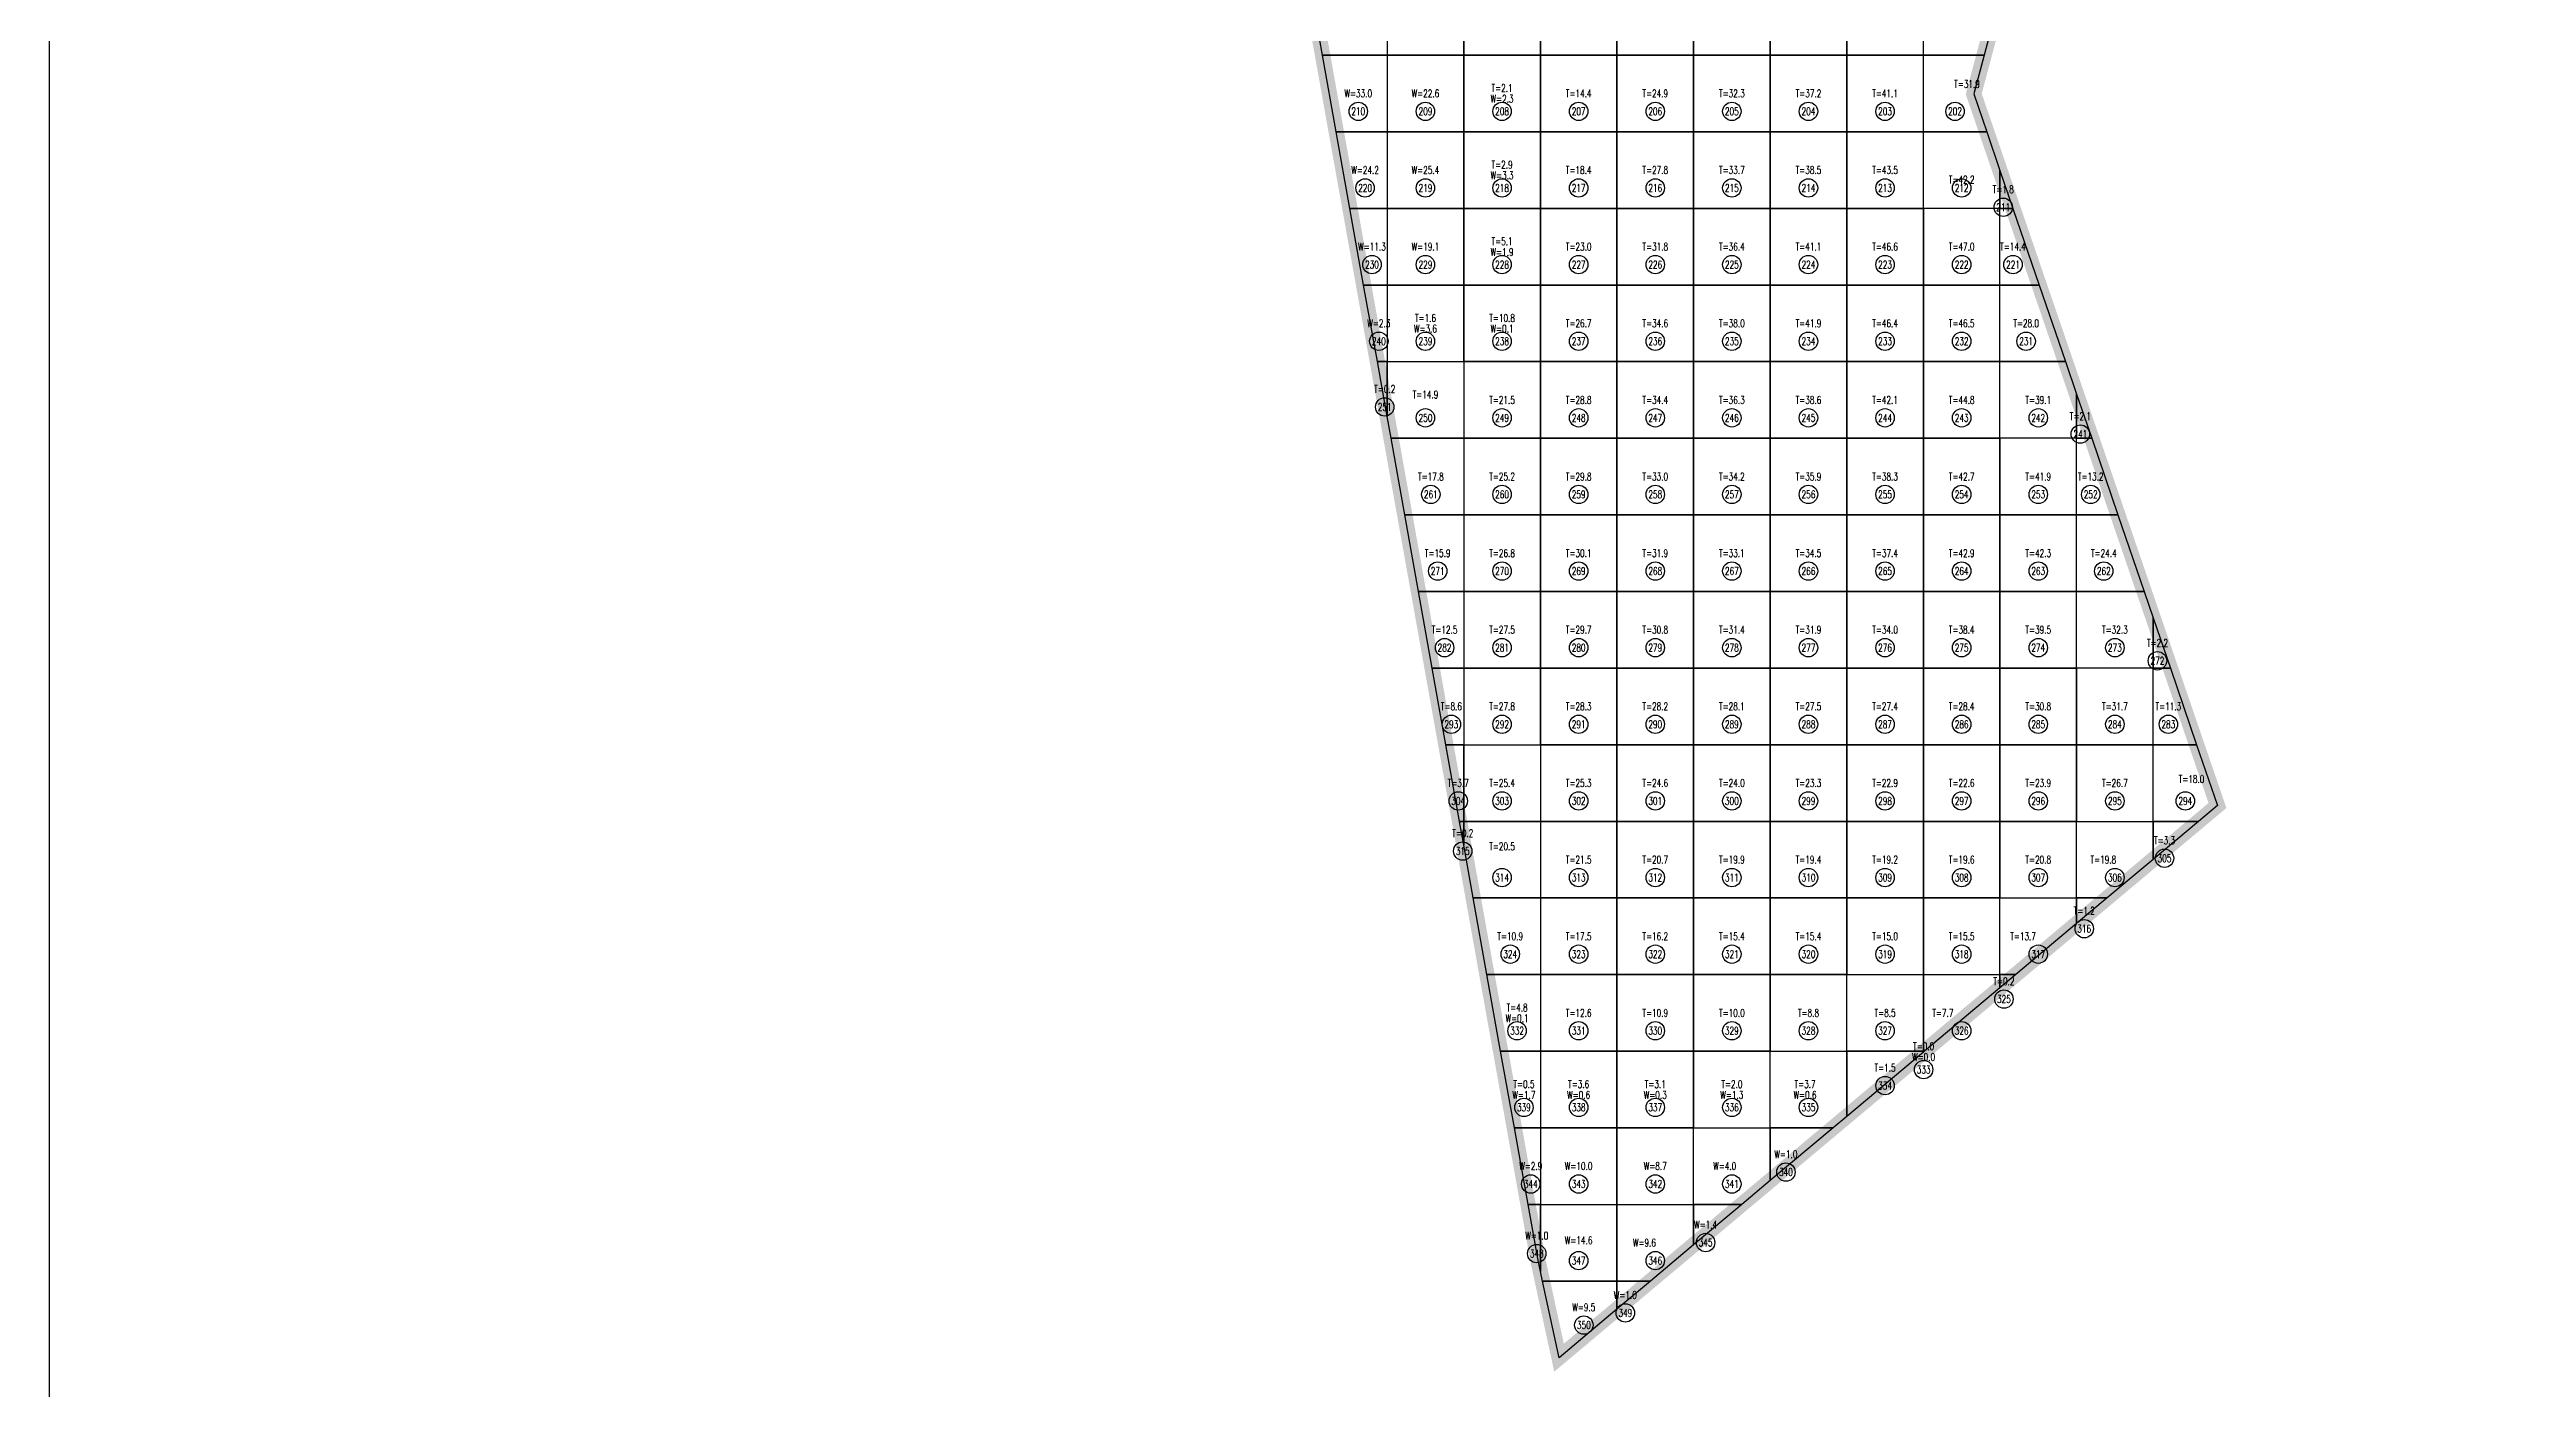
# Model space of a CAD drawing. Extents: x 4283 to 40403, y 1134 to 1764.
# Drawn here: x 18362 to 18447.1, y 1572.9 to 1618.9 of the extents above; entities that cross this region are included whole.
import ezdxf
from ezdxf.enums import TextEntityAlignment as Align

# ---------------------------------------------------------------- set-up
doc = ezdxf.new("R2010")
doc.units = 0
for name, color, linetype in [('tdz_22-1方格网', 2, 'Continuous'), ('tdz_22-1方格网计算', 7, 'Continuous'), ('tdz_土方计算图', 7, 'Continuous'), ('tdz_格田', 6, 'Continuous')]:
    doc.layers.add(name, color=color, linetype=linetype)
doc.styles.add('GLandNum', font='txt_____.ttf', dxfattribs={"width": 0.7, "height": 0.5})

msp = doc.modelspace()

# ---------------------------------------------------------------- linework, layer by layer
at = {"layer": 'tdz_22-1方格网', "linetype": 'Continuous'}
for points in [[(18405.312, 1621.031, 1793.151), (18405.312, 1621.357, 1793.144), (18407.944, 1621.357, 1792.491), (18407.944, 1618.726, 1792.714), (18405.725, 1618.726, 1793.158)], [(18407.944, 1621.357, 1792.491), (18407.944, 1618.726, 1792.714), (18410.576, 1618.726, 1791.987), (18410.576, 1621.357, 1791.901)], [(18410.576, 1621.357, 1791.901), (18410.576, 1618.726, 1791.987), (18413.207, 1618.726, 1791.586), (18413.207, 1621.357, 1791.517)], [(18413.207, 1621.357, 1791.517), (18413.207, 1618.726, 1791.586), (18415.839, 1618.726, 1791.202), (18415.839, 1621.357, 1791.187)], [(18415.839, 1621.357, 1791.187), (18415.839, 1618.726, 1791.202), (18418.47, 1618.726, 1790.857), (18418.47, 1621.357, 1790.902)], [(18418.47, 1621.357, 1790.902), (18418.47, 1618.726, 1790.857), (18421.102, 1618.726, 1790.584), (18421.102, 1621.357, 1790.647)], [(18421.102, 1621.357, 1790.647), (18421.102, 1618.726, 1790.584), (18423.734, 1618.726, 1790.392), (18423.734, 1621.357, 1790.392)], [(18423.734, 1621.357, 1790.392), (18423.734, 1618.726, 1790.392), (18426.365, 1618.726, 1790.151), (18426.365, 1621.357, 1790.212)], [(18428.451, 1618.726, 1790.033), (18426.365, 1618.726, 1790.151), (18426.365, 1621.357, 1790.212), (18428.997, 1621.357, 1790.118), (18428.997, 1620.771, 1790.097)], [(18405.725, 1618.726, 1793.158), (18407.944, 1618.726, 1792.714), (18407.944, 1616.094, 1792.831), (18406.195, 1616.094, 1793.158)], [(18407.944, 1618.726, 1792.714), (18407.944, 1616.094, 1792.831), (18410.576, 1616.094, 1792.132), (18410.576, 1618.726, 1791.987)], [(18410.576, 1618.726, 1791.987), (18410.576, 1616.094, 1792.132), (18413.207, 1616.094, 1791.533), (18413.207, 1618.726, 1791.586)], [(18413.207, 1618.726, 1791.586), (18413.207, 1616.094, 1791.533), (18415.839, 1616.094, 1791.131), (18415.839, 1618.726, 1791.202)], [(18415.839, 1618.726, 1791.202), (18415.839, 1616.094, 1791.131), (18418.47, 1616.094, 1790.831), (18418.47, 1618.726, 1790.857)], [(18418.47, 1618.726, 1790.857), (18418.47, 1616.094, 1790.831), (18421.102, 1616.094, 1790.576), (18421.102, 1618.726, 1790.584)], [(18421.102, 1618.726, 1790.584), (18421.102, 1616.094, 1790.576), (18423.734, 1616.094, 1790.336), (18423.734, 1618.726, 1790.392)], [(18423.734, 1618.726, 1790.392), (18423.734, 1616.094, 1790.336), (18426.365, 1616.094, 1790.133), (18426.365, 1618.726, 1790.151)], [(18426.365, 1618.726, 1790.151), (18428.451, 1618.726, 1790.033), (18428.096, 1617.394, 1789.991), (18428.542, 1616.094, 1789.995), (18426.365, 1616.094, 1790.133)], [(18406.195, 1616.094, 1793.158), (18407.944, 1616.094, 1792.831), (18407.944, 1613.462, 1792.796), (18406.666, 1613.462, 1792.839)], [(18407.944, 1616.094, 1792.831), (18407.944, 1613.462, 1792.796), (18410.576, 1613.462, 1792.158), (18410.576, 1616.094, 1792.132)], [(18410.576, 1616.094, 1792.132), (18410.576, 1613.462, 1792.158), (18413.207, 1613.462, 1791.434), (18413.207, 1616.094, 1791.533)], [(18413.207, 1616.094, 1791.533), (18413.207, 1613.462, 1791.434), (18415.839, 1613.462, 1791.036), (18415.839, 1616.094, 1791.131)], [(18415.839, 1616.094, 1791.131), (18415.839, 1613.462, 1791.036), (18418.47, 1613.462, 1790.797), (18418.47, 1616.094, 1790.831)], [(18418.47, 1616.094, 1790.831), (18418.47, 1613.462, 1790.797), (18421.102, 1613.462, 1790.546), (18421.102, 1616.094, 1790.576)], [(18421.102, 1616.094, 1790.576), (18421.102, 1613.462, 1790.546), (18423.734, 1613.462, 1790.343), (18423.734, 1616.094, 1790.336)], [(18423.734, 1616.094, 1790.336), (18423.734, 1613.462, 1790.343), (18426.365, 1613.462, 1790.02), (18426.365, 1616.094, 1790.133)], [(18428.997, 1614.766, 1790), (18428.997, 1613.462, 1789.993), (18426.365, 1613.462, 1790.02), (18426.365, 1616.094, 1790.133), (18428.542, 1616.094, 1789.995)], [(18429.443, 1613.462, 1790.004), (18428.997, 1613.462, 1789.993), (18428.997, 1614.766, 1790)], [(18406.666, 1613.462, 1792.839), (18407.944, 1613.462, 1792.796), (18407.944, 1610.831, 1792.416), (18407.136, 1610.831, 1792.442)], [(18407.944, 1613.462, 1792.796), (18407.944, 1610.831, 1792.416), (18410.576, 1610.831, 1792.032), (18410.576, 1613.462, 1792.158)], [(18410.576, 1613.462, 1792.158), (18410.576, 1610.831, 1792.032), (18413.207, 1610.831, 1791.363), (18413.207, 1613.462, 1791.434)], [(18413.207, 1613.462, 1791.434), (18413.207, 1610.831, 1791.363), (18415.839, 1610.831, 1790.932), (18415.839, 1613.462, 1791.036)], [(18415.839, 1613.462, 1791.036), (18415.839, 1610.831, 1790.932), (18418.47, 1610.831, 1790.712), (18418.47, 1613.462, 1790.797)], [(18418.47, 1613.462, 1790.797), (18418.47, 1610.831, 1790.712), (18421.102, 1610.831, 1790.484), (18421.102, 1613.462, 1790.546)], [(18421.102, 1613.462, 1790.546), (18421.102, 1610.831, 1790.484), (18423.734, 1610.831, 1790.225), (18423.734, 1613.462, 1790.343)], [(18423.734, 1613.462, 1790.343), (18423.734, 1610.831, 1790.225), (18426.365, 1610.831, 1790.001), (18426.365, 1613.462, 1790.02)], [(18426.365, 1613.462, 1790.02), (18426.365, 1610.831, 1790.001), (18428.997, 1610.831, 1789.995), (18428.997, 1613.462, 1789.993)], [(18428.997, 1613.462, 1789.993), (18429.443, 1613.462, 1790.004), (18430.345, 1610.831, 1790.013), (18428.997, 1610.831, 1789.995)], [(18407.136, 1610.831, 1792.442), (18407.944, 1610.831, 1792.416), (18407.944, 1608.199, 1792.035), (18407.607, 1608.199, 1792.044)], [(18407.944, 1610.831, 1792.416), (18407.944, 1608.199, 1792.035), (18410.576, 1608.199, 1791.578), (18410.576, 1610.831, 1792.032)], [(18410.576, 1610.831, 1792.032), (18410.576, 1608.199, 1791.578), (18413.207, 1608.199, 1791.256), (18413.207, 1610.831, 1791.363)], [(18413.207, 1610.831, 1791.363), (18413.207, 1608.199, 1791.256), (18415.839, 1608.199, 1790.923), (18415.839, 1610.831, 1790.932)], [(18415.839, 1610.831, 1790.932), (18415.839, 1608.199, 1790.923), (18418.47, 1608.199, 1790.697), (18418.47, 1610.831, 1790.712)], [(18418.47, 1610.831, 1790.712), (18418.47, 1608.199, 1790.697), (18421.102, 1608.199, 1790.535), (18421.102, 1610.831, 1790.484)], [(18421.102, 1610.831, 1790.484), (18421.102, 1608.199, 1790.535), (18423.734, 1608.199, 1790.311), (18423.734, 1610.831, 1790.225)], [(18423.734, 1610.831, 1790.225), (18423.734, 1608.199, 1790.311), (18426.365, 1608.199, 1790.091), (18426.365, 1610.831, 1790.001)], [(18426.365, 1610.831, 1790.001), (18426.365, 1608.199, 1790.091), (18428.997, 1608.199, 1789.983), (18428.997, 1610.831, 1789.995)], [(18428.997, 1610.831, 1789.995), (18430.345, 1610.831, 1790.013), (18431.247, 1608.199, 1790.022), (18428.997, 1608.199, 1789.983)], [(18407.607, 1608.199, 1792.044), (18407.944, 1608.199, 1792.035), (18407.944, 1606.314, 1791.76)], [(18407.944, 1606.314, 1791.76), (18407.944, 1608.199, 1792.035), (18410.576, 1608.199, 1791.578), (18410.576, 1605.568, 1791.426), (18408.078, 1605.568, 1791.647)], [(18410.576, 1608.199, 1791.578), (18410.576, 1605.568, 1791.426), (18413.207, 1605.568, 1791.221), (18413.207, 1608.199, 1791.256)], [(18413.207, 1608.199, 1791.256), (18413.207, 1605.568, 1791.221), (18415.839, 1605.568, 1790.92), (18415.839, 1608.199, 1790.923)], [(18415.839, 1608.199, 1790.923), (18415.839, 1605.568, 1790.92), (18418.47, 1605.568, 1790.758), (18418.47, 1608.199, 1790.697)], [(18418.47, 1608.199, 1790.697), (18418.47, 1605.568, 1790.758), (18421.102, 1605.568, 1790.597), (18421.102, 1608.199, 1790.535)], [(18421.102, 1608.199, 1790.535), (18421.102, 1605.568, 1790.597), (18423.734, 1605.568, 1790.408), (18423.734, 1608.199, 1790.311)], [(18423.734, 1608.199, 1790.311), (18423.734, 1605.568, 1790.408), (18426.365, 1605.568, 1790.202), (18426.365, 1608.199, 1790.091)], [(18426.365, 1608.199, 1790.091), (18426.365, 1605.568, 1790.202), (18428.997, 1605.568, 1789.959), (18428.997, 1608.199, 1789.983)], [(18431.628, 1607.085, 1790.025), (18431.628, 1605.568, 1790.003), (18428.997, 1605.568, 1789.959), (18428.997, 1608.199, 1789.983), (18431.247, 1608.199, 1790.022)], [(18432.148, 1605.568, 1790.03), (18431.628, 1605.568, 1790.003), (18431.628, 1607.085, 1790.025)], [(18408.078, 1605.568, 1791.647), (18410.576, 1605.568, 1791.426), (18410.576, 1602.936, 1791.387), (18408.548, 1602.936, 1791.534)], [(18410.576, 1605.568, 1791.426), (18410.576, 1602.936, 1791.387), (18413.207, 1602.936, 1791.152), (18413.207, 1605.568, 1791.221)], [(18413.207, 1605.568, 1791.221), (18413.207, 1602.936, 1791.152), (18415.839, 1602.936, 1790.962), (18415.839, 1605.568, 1790.92)], [(18415.839, 1605.568, 1790.92), (18415.839, 1602.936, 1790.962), (18418.47, 1602.936, 1790.799), (18418.47, 1605.568, 1790.758)], [(18418.47, 1605.568, 1790.758), (18418.47, 1602.936, 1790.799), (18421.102, 1602.936, 1790.632), (18421.102, 1605.568, 1790.597)], [(18421.102, 1605.568, 1790.597), (18421.102, 1602.936, 1790.632), (18423.734, 1602.936, 1790.46), (18423.734, 1605.568, 1790.408)], [(18423.734, 1605.568, 1790.408), (18423.734, 1602.936, 1790.46), (18426.365, 1602.936, 1790.277), (18426.365, 1605.568, 1790.202)], [(18426.365, 1605.568, 1790.202), (18426.365, 1602.936, 1790.277), (18428.997, 1602.936, 1789.994), (18428.997, 1605.568, 1789.959)], [(18428.997, 1605.568, 1789.959), (18428.997, 1602.936, 1789.994), (18431.628, 1602.936, 1789.998), (18431.628, 1605.568, 1790.003)], [(18431.628, 1605.568, 1790.003), (18432.148, 1605.568, 1790.03), (18433.05, 1602.936, 1790.039), (18431.628, 1602.936, 1789.998)], [(18408.548, 1602.936, 1791.534), (18410.576, 1602.936, 1791.387), (18410.576, 1600.304, 1791.369), (18409.019, 1600.304, 1791.479)], [(18410.576, 1602.936, 1791.387), (18410.576, 1600.304, 1791.369), (18413.207, 1600.304, 1791.166), (18413.207, 1602.936, 1791.152)], [(18413.207, 1602.936, 1791.152), (18413.207, 1600.304, 1791.166), (18415.839, 1600.304, 1790.971), (18415.839, 1602.936, 1790.962)], [(18415.839, 1602.936, 1790.962), (18415.839, 1600.304, 1790.971), (18418.47, 1600.304, 1790.814), (18418.47, 1602.936, 1790.799)], [(18418.47, 1602.936, 1790.799), (18418.47, 1600.304, 1790.814), (18421.102, 1600.304, 1790.656), (18421.102, 1602.936, 1790.632)], [(18421.102, 1602.936, 1790.632), (18421.102, 1600.304, 1790.656), (18423.734, 1600.304, 1790.487), (18423.734, 1602.936, 1790.46)], [(18423.734, 1602.936, 1790.46), (18423.734, 1600.304, 1790.487), (18426.365, 1600.304, 1790.218), (18426.365, 1602.936, 1790.277)], [(18426.365, 1602.936, 1790.277), (18426.365, 1600.304, 1790.218), (18428.997, 1600.304, 1789.948), (18428.997, 1602.936, 1789.994)], [(18428.997, 1602.936, 1789.994), (18428.997, 1600.304, 1789.948), (18431.628, 1600.304, 1790), (18431.628, 1602.936, 1789.998)], [(18431.628, 1602.936, 1789.998), (18433.05, 1602.936, 1790.039), (18433.951, 1600.304, 1790.047), (18431.628, 1600.304, 1790)], [(18409.019, 1600.304, 1791.479), (18410.576, 1600.304, 1791.369), (18410.576, 1597.673, 1791.351), (18409.489, 1597.673, 1791.425)], [(18410.576, 1600.304, 1791.369), (18410.576, 1597.673, 1791.351), (18413.207, 1597.673, 1791.149), (18413.207, 1600.304, 1791.166)], [(18413.207, 1600.304, 1791.166), (18413.207, 1597.673, 1791.149), (18415.839, 1597.673, 1791.013), (18415.839, 1600.304, 1790.971)], [(18415.839, 1600.304, 1790.971), (18415.839, 1597.673, 1791.013), (18418.47, 1597.673, 1790.866), (18418.47, 1600.304, 1790.814)], [(18418.47, 1600.304, 1790.814), (18418.47, 1597.673, 1790.866), (18421.102, 1597.673, 1790.727), (18421.102, 1600.304, 1790.656)], [(18421.102, 1600.304, 1790.656), (18421.102, 1597.673, 1790.727), (18423.734, 1597.673, 1790.607), (18423.734, 1600.304, 1790.487)], [(18423.734, 1600.304, 1790.487), (18423.734, 1597.673, 1790.607), (18426.365, 1597.673, 1790.439), (18426.365, 1600.304, 1790.218)], [(18426.365, 1600.304, 1790.218), (18426.365, 1597.673, 1790.439), (18428.997, 1597.673, 1790.225), (18428.997, 1600.304, 1789.948)], [(18428.997, 1600.304, 1789.948), (18428.997, 1597.673, 1790.225), (18431.628, 1597.673, 1790.022), (18431.628, 1600.304, 1790)], [(18434.26, 1599.404, 1790.051), (18434.26, 1597.673, 1790.025), (18431.628, 1597.673, 1790.022), (18431.628, 1600.304, 1790), (18433.951, 1600.304, 1790.047)], [(18434.853, 1597.673, 1790.056), (18434.26, 1597.673, 1790.025), (18434.26, 1599.404, 1790.051)], [(18409.489, 1597.673, 1791.425), (18410.576, 1597.673, 1791.351), (18410.576, 1595.041, 1791.333), (18409.96, 1595.041, 1791.371)], [(18410.576, 1597.673, 1791.351), (18410.576, 1595.041, 1791.333), (18413.207, 1595.041, 1791.198), (18413.207, 1597.673, 1791.149)], [(18413.207, 1597.673, 1791.149), (18413.207, 1595.041, 1791.198), (18415.839, 1595.041, 1791.078), (18415.839, 1597.673, 1791.013)], [(18415.839, 1597.673, 1791.013), (18415.839, 1595.041, 1791.078), (18418.47, 1595.041, 1790.945), (18418.47, 1597.673, 1790.866)], [(18418.47, 1597.673, 1790.866), (18418.47, 1595.041, 1790.945), (18421.102, 1595.041, 1790.825), (18421.102, 1597.673, 1790.727)], [(18421.102, 1597.673, 1790.727), (18421.102, 1595.041, 1790.825), (18423.734, 1595.041, 1790.704), (18423.734, 1597.673, 1790.607)], [(18423.734, 1597.673, 1790.607), (18423.734, 1595.041, 1790.704), (18426.365, 1595.041, 1790.577), (18426.365, 1597.673, 1790.439)], [(18426.365, 1597.673, 1790.439), (18426.365, 1595.041, 1790.577), (18428.997, 1595.041, 1790.449), (18428.997, 1597.673, 1790.225)], [(18428.997, 1597.673, 1790.225), (18428.997, 1595.041, 1790.449), (18431.628, 1595.041, 1790.247), (18431.628, 1597.673, 1790.022)], [(18431.628, 1597.673, 1790.022), (18431.628, 1595.041, 1790.247), (18434.26, 1595.041, 1790.028), (18434.26, 1597.673, 1790.025)], [(18434.26, 1597.673, 1790.025), (18434.853, 1597.673, 1790.056), (18435.754, 1595.041, 1790.065), (18434.26, 1595.041, 1790.028)], [(18409.96, 1595.041, 1791.371), (18410.576, 1595.041, 1791.333), (18410.576, 1592.41, 1791.44), (18410.43, 1592.41, 1791.457)], [(18410.576, 1592.41, 1791.44), (18410.576, 1595.041, 1791.333), (18413.207, 1595.041, 1791.198), (18413.207, 1592.41, 1791.278)], [(18413.207, 1595.041, 1791.198), (18413.207, 1592.41, 1791.278), (18415.839, 1592.41, 1791.157), (18415.839, 1595.041, 1791.078)], [(18415.839, 1595.041, 1791.078), (18415.839, 1592.41, 1791.157), (18418.47, 1592.41, 1791.038), (18418.47, 1595.041, 1790.945)], [(18418.47, 1595.041, 1790.945), (18418.47, 1592.41, 1791.038), (18421.102, 1592.41, 1790.917), (18421.102, 1595.041, 1790.825)], [(18421.102, 1595.041, 1790.825), (18421.102, 1592.41, 1790.917), (18423.734, 1592.41, 1790.79), (18423.734, 1595.041, 1790.704)], [(18423.734, 1595.041, 1790.704), (18423.734, 1592.41, 1790.79), (18426.365, 1592.41, 1790.655), (18426.365, 1595.041, 1790.577)], [(18426.365, 1595.041, 1790.577), (18426.365, 1592.41, 1790.655), (18428.997, 1592.41, 1790.524), (18428.997, 1595.041, 1790.449)], [(18428.997, 1595.041, 1790.449), (18428.997, 1592.41, 1790.524), (18431.628, 1592.41, 1790.323), (18431.628, 1595.041, 1790.247)], [(18431.628, 1595.041, 1790.247), (18431.628, 1592.41, 1790.323), (18434.26, 1592.41, 1790.17), (18434.26, 1595.041, 1790.028)], [(18434.26, 1595.041, 1790.028), (18435.754, 1595.041, 1790.065), (18436.469, 1592.954, 1790.072), (18435.82, 1592.41, 1790.13), (18434.26, 1592.41, 1790.17)], [(18410.43, 1592.41, 1791.457), (18410.576, 1592.41, 1791.44), (18410.576, 1591.597, 1791.505)], [(18410.576, 1591.597, 1791.505), (18410.576, 1592.41, 1791.44), (18413.207, 1592.41, 1791.278), (18413.207, 1589.778, 1791.367), (18410.901, 1589.778, 1791.612)], [(18413.207, 1592.41, 1791.278), (18413.207, 1589.778, 1791.367), (18415.839, 1589.778, 1791.247), (18415.839, 1592.41, 1791.157)], [(18415.839, 1592.41, 1791.157), (18415.839, 1589.778, 1791.247), (18418.47, 1589.778, 1791.128), (18418.47, 1592.41, 1791.038)], [(18418.47, 1592.41, 1791.038), (18418.47, 1589.778, 1791.128), (18421.102, 1589.778, 1791.004), (18421.102, 1592.41, 1790.917)], [(18421.102, 1592.41, 1790.917), (18421.102, 1589.778, 1791.004), (18423.734, 1589.778, 1790.873), (18423.734, 1592.41, 1790.79)], [(18423.734, 1592.41, 1790.79), (18423.734, 1589.778, 1790.873), (18426.365, 1589.778, 1790.742), (18426.365, 1592.41, 1790.655)], [(18426.365, 1592.41, 1790.655), (18426.365, 1589.778, 1790.742), (18428.997, 1589.778, 1790.553), (18428.997, 1592.41, 1790.524)], [(18428.997, 1592.41, 1790.524), (18428.997, 1589.778, 1790.553), (18431.628, 1589.778, 1790.426), (18431.628, 1592.41, 1790.323)], [(18432.681, 1589.778, 1790.412), (18431.628, 1589.778, 1790.426), (18431.628, 1592.41, 1790.323), (18434.26, 1592.41, 1790.17), (18434.26, 1591.102, 1790.271)], [(18434.26, 1592.41, 1790.17), (18435.82, 1592.41, 1790.13), (18434.26, 1591.102, 1790.271)], [(18410.901, 1589.778, 1791.612), (18413.207, 1589.778, 1791.367), (18413.207, 1587.147, 1791.457), (18411.371, 1587.147, 1791.767)], [(18413.207, 1589.778, 1791.367), (18413.207, 1587.147, 1791.457), (18415.839, 1587.147, 1791.338), (18415.839, 1589.778, 1791.247)], [(18415.839, 1589.778, 1791.247), (18415.839, 1587.147, 1791.338), (18418.47, 1587.147, 1791.253), (18418.47, 1589.778, 1791.128)], [(18418.47, 1589.778, 1791.128), (18418.47, 1587.147, 1791.253), (18421.102, 1587.147, 1791.104), (18421.102, 1589.778, 1791.004)], [(18421.102, 1589.778, 1791.004), (18421.102, 1587.147, 1791.104), (18423.734, 1587.147, 1790.964), (18423.734, 1589.778, 1790.873)], [(18423.734, 1589.778, 1790.873), (18423.734, 1587.147, 1790.964), (18426.365, 1587.147, 1790.848), (18426.365, 1589.778, 1790.742)], [(18426.365, 1589.778, 1790.742), (18426.365, 1587.147, 1790.848), (18428.997, 1587.147, 1790.702), (18428.997, 1589.778, 1790.553)], [(18429.542, 1587.147, 1790.694), (18428.997, 1587.147, 1790.702), (18428.997, 1589.778, 1790.553), (18431.628, 1589.778, 1790.426), (18431.628, 1588.896, 1790.507)], [(18431.628, 1589.778, 1790.426), (18432.681, 1589.778, 1790.412), (18431.628, 1588.896, 1790.507)], [(18411.371, 1587.147, 1791.767), (18413.207, 1587.147, 1791.457), (18413.207, 1584.515, 1791.564), (18411.842, 1584.515, 1791.922)], [(18413.207, 1587.147, 1791.457), (18413.207, 1584.515, 1791.564), (18415.839, 1584.515, 1791.478), (18415.839, 1587.147, 1791.338)], [(18415.839, 1587.147, 1791.338), (18415.839, 1584.515, 1791.478), (18418.47, 1584.515, 1791.372), (18418.47, 1587.147, 1791.253)], [(18418.47, 1587.147, 1791.253), (18418.47, 1584.515, 1791.372), (18421.102, 1584.515, 1791.239), (18421.102, 1587.147, 1791.104)], [(18421.102, 1587.147, 1791.104), (18421.102, 1584.515, 1791.239), (18423.734, 1584.515, 1791.211), (18423.734, 1587.147, 1790.964)], [(18423.734, 1584.515, 1791.211), (18423.734, 1587.147, 1790.964), (18426.365, 1587.147, 1790.848), (18426.365, 1584.515, 1790.977)], [(18426.403, 1584.515, 1790.977), (18426.365, 1584.515, 1790.977), (18426.365, 1587.147, 1790.848), (18428.997, 1587.147, 1790.702), (18428.997, 1586.689, 1790.744)], [(18428.997, 1587.147, 1790.702), (18429.542, 1587.147, 1790.694), (18428.997, 1586.689, 1790.744)], [(18411.842, 1584.515, 1791.922), (18413.207, 1584.515, 1791.564), (18413.207, 1581.883, 1791.957), (18412.313, 1581.883, 1792.076)], [(18413.207, 1584.515, 1791.564), (18413.207, 1581.883, 1791.957), (18415.839, 1581.883, 1791.694), (18415.839, 1584.515, 1791.478)], [(18415.839, 1584.515, 1791.478), (18415.839, 1581.883, 1791.694), (18418.47, 1581.883, 1791.597), (18418.47, 1584.515, 1791.372)], [(18418.47, 1584.515, 1791.372), (18418.47, 1581.883, 1791.597), (18421.102, 1581.883, 1791.572), (18421.102, 1584.515, 1791.239)], [(18423.264, 1581.883, 1791.259), (18421.102, 1581.883, 1791.572), (18421.102, 1584.515, 1791.239), (18423.734, 1584.515, 1791.211), (18423.734, 1582.277, 1791.217)], [(18423.734, 1582.277, 1791.217), (18423.734, 1584.515, 1791.211), (18426.365, 1584.515, 1790.977), (18426.365, 1584.483, 1790.98)], [(18426.365, 1584.515, 1790.977), (18426.403, 1584.515, 1790.977), (18426.365, 1584.483, 1790.98)], [(18412.313, 1581.883, 1792.076), (18413.207, 1581.883, 1791.957), (18413.207, 1579.252, 1792.105), (18412.783, 1579.252, 1792.105)], [(18413.207, 1581.883, 1791.957), (18413.207, 1579.252, 1792.105), (18415.839, 1579.252, 1792.03), (18415.839, 1581.883, 1791.694)], [(18415.839, 1581.883, 1791.694), (18415.839, 1579.252, 1792.03), (18418.47, 1579.252, 1791.808), (18418.47, 1581.883, 1791.597)], [(18420.126, 1579.252, 1791.541), (18418.47, 1579.252, 1791.808), (18418.47, 1581.883, 1791.597), (18421.102, 1581.883, 1791.572), (18421.102, 1580.07, 1791.453)], [(18421.102, 1581.883, 1791.572), (18423.264, 1581.883, 1791.259), (18421.102, 1580.07, 1791.453)], [(18412.783, 1579.252, 1792.105), (18413.207, 1579.252, 1792.105), (18413.207, 1576.947, 1792.105), (18413.139, 1577.264, 1792.105)], [(18413.207, 1576.947, 1792.105), (18413.207, 1579.252, 1792.105), (18415.839, 1579.252, 1792.03), (18415.839, 1576.62, 1792.041), (18413.278, 1576.62, 1792.105)], [(18416.987, 1576.62, 1791.823), (18415.839, 1576.62, 1792.041), (18415.839, 1579.252, 1792.03), (18418.47, 1579.252, 1791.808), (18418.47, 1577.864, 1791.689)], [(18418.47, 1579.252, 1791.808), (18420.126, 1579.252, 1791.541), (18418.47, 1577.864, 1791.689)], [(18413.278, 1576.62, 1792.105), (18415.839, 1576.62, 1792.041), (18415.839, 1575.658, 1791.926), (18413.848, 1573.989, 1792.105)], [(18415.839, 1576.62, 1792.041), (18416.987, 1576.62, 1791.823), (18415.839, 1575.658, 1791.926)]]:
    msp.add_polyline3d(points, close=True, dxfattribs=at)
at = {"layer": 'tdz_22-1方格网计算', "color": 7, "linetype": 'Continuous'}
for centre in [(18406.952, 1616.796), (18409.26, 1616.796), (18411.891, 1616.796), (18414.523, 1616.796), (18417.155, 1616.796), (18419.786, 1616.796), (18422.418, 1616.796), (18425.049, 1616.796), (18427.453, 1616.796), (18407.187, 1614.164), (18409.26, 1614.164), (18411.891, 1614.164), (18414.523, 1614.164), (18417.155, 1614.164), (18419.786, 1614.164), (18422.418, 1614.164), (18425.049, 1614.164), (18427.681, 1614.164), (18429.108, 1613.5), (18407.423, 1611.533), (18409.26, 1611.533), (18411.891, 1611.533), (18414.523, 1611.533), (18417.155, 1611.533), (18419.786, 1611.533), (18422.418, 1611.533), (18425.049, 1611.533), (18427.681, 1611.533), (18429.445, 1611.533), (18407.658, 1608.901), (18409.26, 1608.901), (18411.891, 1608.901), (18414.523, 1608.901), (18417.155, 1608.901), (18419.786, 1608.901), (18422.418, 1608.901), (18425.049, 1608.901), (18427.681, 1608.901), (18429.896, 1608.901), (18407.86, 1606.643), (18409.26, 1606.269), (18411.891, 1606.269), (18414.523, 1606.269), (18417.155, 1606.269), (18419.786, 1606.269), (18422.418, 1606.269), (18425.049, 1606.269), (18427.681, 1606.269), (18430.312, 1606.269), (18431.758, 1605.712), (18409.444, 1603.638), (18411.891, 1603.638), (18414.523, 1603.638), (18417.155, 1603.638), (18419.786, 1603.638), (18422.418, 1603.638), (18425.049, 1603.638), (18427.681, 1603.638), (18430.312, 1603.638), (18432.114, 1603.638), (18409.68, 1601.006), (18411.891, 1601.006), (18414.523, 1601.006), (18417.155, 1601.006), (18419.786, 1601.006), (18422.418, 1601.006), (18425.049, 1601.006), (18427.681, 1601.006), (18430.312, 1601.006), (18432.564, 1601.006), (18409.915, 1598.375), (18411.891, 1598.375), (18414.523, 1598.375), (18417.155, 1598.375), (18419.786, 1598.375), (18422.418, 1598.375), (18425.049, 1598.375), (18427.681, 1598.375), (18430.312, 1598.375), (18432.944, 1598.375), (18434.408, 1597.924), (18410.15, 1595.743), (18411.891, 1595.743), (18414.523, 1595.743), (18417.155, 1595.743), (18419.786, 1595.743), (18422.418, 1595.743), (18425.049, 1595.743), (18427.681, 1595.743), (18430.312, 1595.743), (18432.944, 1595.743), (18434.782, 1595.743), (18410.385, 1593.111), (18411.891, 1593.111), (18414.523, 1593.111), (18417.155, 1593.111), (18419.786, 1593.111), (18422.418, 1593.111), (18425.049, 1593.111), (18427.681, 1593.111), (18430.312, 1593.111), (18432.944, 1593.111), (18435.365, 1593.111), (18410.539, 1591.389), (18434.65, 1591.142), (18411.891, 1590.48), (18414.523, 1590.48), (18417.155, 1590.48), (18419.786, 1590.48), (18422.418, 1590.48), (18425.049, 1590.48), (18427.681, 1590.48), (18430.312, 1590.48), (18432.944, 1590.48), (18431.891, 1588.723), (18412.172, 1587.848), (18414.523, 1587.848), (18417.155, 1587.848), (18419.786, 1587.848), (18422.418, 1587.848), (18425.049, 1587.848), (18427.681, 1587.848), (18430.312, 1587.848), (18429.133, 1586.304), (18412.407, 1585.217), (18414.523, 1585.217), (18417.155, 1585.217), (18419.786, 1585.217), (18422.418, 1585.217), (18425.049, 1585.217), (18427.681, 1585.217), (18425.049, 1583.333), (18426.375, 1583.885), (18412.642, 1582.585), (18414.523, 1582.585), (18417.155, 1582.585), (18419.786, 1582.585), (18422.418, 1582.585), (18412.878, 1579.954), (18414.523, 1579.954), (18417.155, 1579.954), (18419.786, 1579.954), (18421.643, 1580.363), (18413.084, 1577.565), (18418.884, 1577.944), (18414.523, 1577.322), (18417.155, 1577.322), (18414.701, 1575.108), (18416.126, 1575.525)]:
    msp.add_circle(centre, 0.316, dxfattribs=at)
at = {"layer": 'tdz_土方计算图', "linetype": 'Continuous'}
msp.add_lwpolyline([(18361.99, 1512.357), (18361.99, 1512.357), (18361.99, 1672.357), (18361.99, 1672.357)], dxfattribs=at)
at = {"layer": 'tdz_格田', "linetype": 'Continuous', "lineweight": 60, "const_width": 0.526}
msp.add_lwpolyline([(18413.139, 1577.264), (18402.681, 1635.747), (18414.733, 1641.322), (18416.427, 1646.399), (18437.258, 1670.726), (18451.299, 1654.559), (18433.312, 1636.96), (18428.096, 1617.394), (18436.469, 1592.954), (18413.848, 1573.989), (18413.139, 1577.264)], close=True, dxfattribs=at)

# ---------------------------------------------------------------- texts
at = {"layer": 'tdz_22-1方格网计算', "color": 2, "linetype": 'Continuous', "style": 'GLandNum', "width": 0.7}
for s, p in [('T=2.1', (18411.891, 1617.594)), ('T=31.9', (18427.864, 1617.735)), ('T=14.4', (18414.523, 1617.41)), ('T=24.9', (18417.155, 1617.41)), ('T=32.3', (18419.786, 1617.41)), ('T=37.2', (18422.418, 1617.41)), ('T=41.1', (18425.049, 1617.41)), ('T=2.9', (18411.891, 1614.962)), ('T=18.4', (18414.523, 1614.778)), ('T=27.8', (18417.155, 1614.778)), ('T=33.7', (18419.786, 1614.778)), ('T=38.5', (18422.418, 1614.778)), ('T=43.5', (18425.049, 1614.778)), ('T=42.2', (18427.681, 1614.446)), ('T=1.8', (18429.108, 1614.114)), ('T=5.1', (18411.891, 1612.331)), ('T=23.0', (18414.523, 1612.147)), ('T=31.8', (18417.155, 1612.147)), ('T=36.4', (18419.786, 1612.147)), ('T=41.1', (18422.418, 1612.147)), ('T=46.6', (18425.049, 1612.147)), ('T=47.0', (18427.681, 1612.147)), ('T=14.4', (18429.445, 1612.147)), ('T=1.6', (18409.26, 1609.699)), ('T=10.8', (18411.891, 1609.699)), ('T=26.7', (18414.523, 1609.515)), ('T=34.6', (18417.155, 1609.515)), ('T=38.0', (18419.786, 1609.515)), ('T=41.9', (18422.418, 1609.515)), ('T=46.4', (18425.049, 1609.515)), ('T=46.5', (18427.681, 1609.515)), ('T=28.0', (18429.896, 1609.515)), ('T=0.2', (18407.86, 1607.257)), ('T=14.9', (18409.26, 1607.07)), ('T=21.5', (18411.891, 1606.883)), ('T=28.8', (18414.523, 1606.883)), ('T=34.4', (18417.155, 1606.883)), ('T=36.3', (18419.786, 1606.883)), ('T=38.6', (18422.418, 1606.883)), ('T=42.1', (18425.049, 1606.883)), ('T=44.8', (18427.681, 1606.883)), ('T=39.1', (18430.312, 1606.883)), ('T=2.1', (18431.758, 1606.326)), ('T=17.8', (18409.444, 1604.252)), ('T=25.2', (18411.891, 1604.252)), ('T=29.8', (18414.523, 1604.252)), ('T=33.0', (18417.155, 1604.252)), ('T=34.2', (18419.786, 1604.252)), ('T=35.9', (18422.418, 1604.252)), ('T=38.3', (18425.049, 1604.252)), ('T=42.7', (18427.681, 1604.252)), ('T=41.9', (18430.312, 1604.252)), ('T=13.2', (18432.114, 1604.252)), ('T=15.9', (18409.68, 1601.62)), ('T=26.8', (18411.891, 1601.62)), ('T=30.1', (18414.523, 1601.62)), ('T=31.9', (18417.155, 1601.62)), ('T=33.1', (18419.786, 1601.62)), ('T=34.5', (18422.418, 1601.62)), ('T=37.4', (18425.049, 1601.62)), ('T=42.9', (18427.681, 1601.62)), ('T=42.3', (18430.312, 1601.62)), ('T=24.4', (18432.564, 1601.62)), ('T=12.5', (18409.915, 1598.989)), ('T=27.5', (18411.891, 1598.989)), ('T=29.7', (18414.523, 1598.989)), ('T=30.8', (18417.155, 1598.989)), ('T=31.4', (18419.786, 1598.989)), ('T=31.9', (18422.418, 1598.989)), ('T=34.0', (18425.049, 1598.989)), ('T=38.4', (18427.681, 1598.989)), ('T=39.5', (18430.312, 1598.989)), ('T=32.3', (18432.944, 1598.989)), ('T=2.2', (18434.408, 1598.538)), ('T=8.6', (18410.15, 1596.357)), ('T=27.8', (18411.891, 1596.357)), ('T=28.3', (18414.523, 1596.357)), ('T=28.2', (18417.155, 1596.357)), ('T=28.1', (18419.786, 1596.357)), ('T=27.5', (18422.418, 1596.357)), ('T=27.4', (18425.049, 1596.357)), ('T=28.4', (18427.681, 1596.357)), ('T=30.8', (18430.312, 1596.357)), ('T=31.7', (18432.944, 1596.357)), ('T=11.3', (18434.782, 1596.357)), ('T=3.7', (18410.385, 1593.726)), ('T=25.4', (18411.891, 1593.726)), ('T=25.3', (18414.523, 1593.726)), ('T=24.6', (18417.155, 1593.726)), ('T=24.0', (18419.786, 1593.726)), ('T=23.3', (18422.418, 1593.726)), ('T=22.9', (18425.049, 1593.726)), ('T=22.6', (18427.681, 1593.726)), ('T=23.9', (18430.312, 1593.726)), ('T=26.7', (18432.944, 1593.726)), ('T=18.0', (18435.576, 1593.862)), ('T=0.2', (18410.539, 1592.003)), ('T=20.5', (18411.891, 1591.549)), ('T=3.3', (18434.65, 1591.756)), ('T=21.5', (18414.523, 1591.094)), ('T=20.7', (18417.155, 1591.094)), ('T=19.9', (18419.786, 1591.094)), ('T=19.4', (18422.418, 1591.094)), ('T=19.2', (18425.049, 1591.094)), ('T=19.6', (18427.681, 1591.094)), ('T=20.8', (18430.312, 1591.094)), ('T=19.8', (18432.549, 1591.094)), ('T=1.2', (18431.891, 1589.337)), ('T=10.9', (18412.172, 1588.462)), ('T=17.5', (18414.523, 1588.462)), ('T=16.2', (18417.155, 1588.462)), ('T=15.4', (18419.786, 1588.462)), ('T=15.4', (18422.418, 1588.462)), ('T=15.0', (18425.049, 1588.462)), ('T=15.5', (18427.681, 1588.462)), ('T=13.7', (18429.791, 1588.462)), ('T=0.2', (18429.133, 1586.918)), ('T=4.8', (18412.407, 1586.015)), ('T=12.6', (18414.523, 1585.831)), ('T=10.9', (18417.155, 1585.831)), ('T=10.0', (18419.786, 1585.831)), ('T=8.8', (18422.418, 1585.831)), ('T=8.5', (18425.049, 1585.831)), ('T=7.7', (18427.033, 1585.831)), ('T=0.0', (18426.375, 1584.683)), ('T=1.5', (18425.049, 1583.947)), ('T=0.5', (18412.642, 1583.383)), ('T=3.6', (18414.523, 1583.383)), ('T=3.1', (18417.155, 1583.383)), ('T=2.0', (18419.786, 1583.383)), ('T=3.7', (18422.3, 1583.383))]:
    msp.add_text(s, height=0.2632, dxfattribs=at).set_placement(p, align=Align.MIDDLE_CENTER)
at = {"layer": 'tdz_22-1方格网计算', "color": 173, "linetype": 'Continuous', "style": 'GLandNum', "width": 0.7}
for s, p in [('W=33.0', (18406.952, 1617.41)), ('W=22.6', (18409.26, 1617.41)), ('W=2.3', (18411.891, 1617.226)), ('W=24.2', (18407.187, 1614.778)), ('W=25.4', (18409.26, 1614.778)), ('W=3.3', (18411.891, 1614.594)), ('W=11.3', (18407.423, 1612.147)), ('W=19.1', (18409.26, 1612.147)), ('W=1.9', (18411.891, 1611.962)), ('W=2.3', (18407.658, 1609.515)), ('W=3.6', (18409.26, 1609.331)), ('W=0.1', (18411.891, 1609.331)), ('W=0.1', (18412.407, 1585.647)), ('W=0.0', (18426.375, 1584.315)), ('W=1.7', (18412.642, 1583.015)), ('W=0.6', (18414.523, 1583.015)), ('W=0.3', (18417.155, 1583.015)), ('W=1.3', (18419.786, 1583.015)), ('W=0.6', (18422.3, 1583.015)), ('W=1.0', (18421.643, 1580.977)), ('W=2.9', (18412.878, 1580.568)), ('W=10.0', (18414.523, 1580.568)), ('W=8.7', (18417.155, 1580.568)), ('W=4.0', (18419.542, 1580.568)), ('W=1.4', (18418.884, 1578.558)), ('W=1.0', (18413.084, 1578.179)), ('W=14.6', (18414.523, 1578.018)), ('W=9.6', (18416.784, 1577.936)), ('W=1.0', (18416.126, 1576.139)), ('W=9.5', (18414.701, 1575.722))]:
    msp.add_text(s, height=0.2632, dxfattribs=at).set_placement(p, align=Align.MIDDLE_CENTER)
at = {"layer": 'tdz_22-1方格网计算', "color": 7, "linetype": 'Continuous', "style": 'GLandNum', "width": 0.7}
for s, p in [('210', (18406.952, 1616.796)), ('209', (18409.26, 1616.796)), ('208', (18411.891, 1616.796)), ('207', (18414.523, 1616.796)), ('206', (18417.155, 1616.796)), ('205', (18419.786, 1616.796)), ('204', (18422.418, 1616.796)), ('203', (18425.049, 1616.796)), ('202', (18427.453, 1616.796)), ('220', (18407.187, 1614.164)), ('219', (18409.26, 1614.164)), ('218', (18411.891, 1614.164)), ('217', (18414.523, 1614.164)), ('216', (18417.155, 1614.164)), ('215', (18419.786, 1614.164)), ('214', (18422.418, 1614.164)), ('213', (18425.049, 1614.164)), ('212', (18427.681, 1614.164)), ('211', (18429.108, 1613.5)), ('230', (18407.423, 1611.533)), ('229', (18409.26, 1611.533)), ('228', (18411.891, 1611.533)), ('227', (18414.523, 1611.533)), ('226', (18417.155, 1611.533)), ('225', (18419.786, 1611.533)), ('224', (18422.418, 1611.533)), ('223', (18425.049, 1611.533)), ('222', (18427.681, 1611.533)), ('221', (18429.445, 1611.533)), ('240', (18407.658, 1608.901)), ('239', (18409.26, 1608.901)), ('238', (18411.891, 1608.901)), ('237', (18414.523, 1608.901)), ('236', (18417.155, 1608.901)), ('235', (18419.786, 1608.901)), ('234', (18422.418, 1608.901)), ('233', (18425.049, 1608.901)), ('232', (18427.681, 1608.901)), ('231', (18429.896, 1608.901)), ('251', (18407.86, 1606.643)), ('250', (18409.26, 1606.269)), ('249', (18411.891, 1606.269)), ('248', (18414.523, 1606.269)), ('247', (18417.155, 1606.269)), ('246', (18419.786, 1606.269)), ('245', (18422.418, 1606.269)), ('244', (18425.049, 1606.269)), ('243', (18427.681, 1606.269)), ('242', (18430.312, 1606.269)), ('241', (18431.758, 1605.712)), ('261', (18409.444, 1603.638)), ('260', (18411.891, 1603.638)), ('259', (18414.523, 1603.638)), ('258', (18417.155, 1603.638)), ('257', (18419.786, 1603.638)), ('256', (18422.418, 1603.638)), ('255', (18425.049, 1603.638)), ('254', (18427.681, 1603.638)), ('253', (18430.312, 1603.638)), ('252', (18432.114, 1603.638)), ('271', (18409.68, 1601.006)), ('270', (18411.891, 1601.006)), ('269', (18414.523, 1601.006)), ('268', (18417.155, 1601.006)), ('267', (18419.786, 1601.006)), ('266', (18422.418, 1601.006)), ('265', (18425.049, 1601.006)), ('264', (18427.681, 1601.006)), ('263', (18430.312, 1601.006)), ('262', (18432.564, 1601.006)), ('282', (18409.915, 1598.375)), ('281', (18411.891, 1598.375)), ('280', (18414.523, 1598.375)), ('279', (18417.155, 1598.375)), ('278', (18419.786, 1598.375)), ('277', (18422.418, 1598.375)), ('276', (18425.049, 1598.375)), ('275', (18427.681, 1598.375)), ('274', (18430.312, 1598.375)), ('273', (18432.944, 1598.375)), ('272', (18434.408, 1597.924)), ('293', (18410.15, 1595.743)), ('292', (18411.891, 1595.743)), ('291', (18414.523, 1595.743)), ('290', (18417.155, 1595.743)), ('289', (18419.786, 1595.743)), ('288', (18422.418, 1595.743)), ('287', (18425.049, 1595.743)), ('286', (18427.681, 1595.743)), ('285', (18430.312, 1595.743)), ('284', (18432.944, 1595.743)), ('283', (18434.782, 1595.743)), ('304', (18410.385, 1593.111)), ('303', (18411.891, 1593.111)), ('302', (18414.523, 1593.111)), ('301', (18417.155, 1593.111)), ('300', (18419.786, 1593.111)), ('299', (18422.418, 1593.111)), ('298', (18425.049, 1593.111)), ('297', (18427.681, 1593.111)), ('296', (18430.312, 1593.111)), ('295', (18432.944, 1593.111)), ('294', (18435.365, 1593.111)), ('315', (18410.539, 1591.389)), ('305', (18434.65, 1591.142)), ('314', (18411.891, 1590.48)), ('313', (18414.523, 1590.48)), ('312', (18417.155, 1590.48)), ('311', (18419.786, 1590.48)), ('310', (18422.418, 1590.48)), ('309', (18425.049, 1590.48)), ('308', (18427.681, 1590.48)), ('307', (18430.312, 1590.48)), ('306', (18432.944, 1590.48)), ('316', (18431.891, 1588.723)), ('324', (18412.172, 1587.848)), ('323', (18414.523, 1587.848)), ('322', (18417.155, 1587.848)), ('321', (18419.786, 1587.848)), ('320', (18422.418, 1587.848)), ('319', (18425.049, 1587.848)), ('318', (18427.681, 1587.848)), ('317', (18430.312, 1587.848)), ('325', (18429.133, 1586.304)), ('332', (18412.407, 1585.217)), ('331', (18414.523, 1585.217)), ('330', (18417.155, 1585.217)), ('329', (18419.786, 1585.217)), ('328', (18422.418, 1585.217)), ('327', (18425.049, 1585.217)), ('326', (18427.681, 1585.217)), ('333', (18426.375, 1583.885)), ('334', (18425.049, 1583.333)), ('339', (18412.642, 1582.585)), ('338', (18414.523, 1582.585)), ('337', (18417.155, 1582.585)), ('336', (18419.786, 1582.585)), ('335', (18422.418, 1582.585)), ('340', (18421.643, 1580.363)), ('344', (18412.878, 1579.954)), ('343', (18414.523, 1579.954)), ('342', (18417.155, 1579.954)), ('341', (18419.786, 1579.954)), ('348', (18413.084, 1577.565)), ('345', (18418.884, 1577.944)), ('347', (18414.523, 1577.322)), ('346', (18417.155, 1577.322)), ('350', (18414.701, 1575.108)), ('349', (18416.126, 1575.525))]:
    msp.add_text(s, height=0.2632, dxfattribs=at).set_placement(p, align=Align.MIDDLE_CENTER)

doc.saveas('drawing.dxf')
